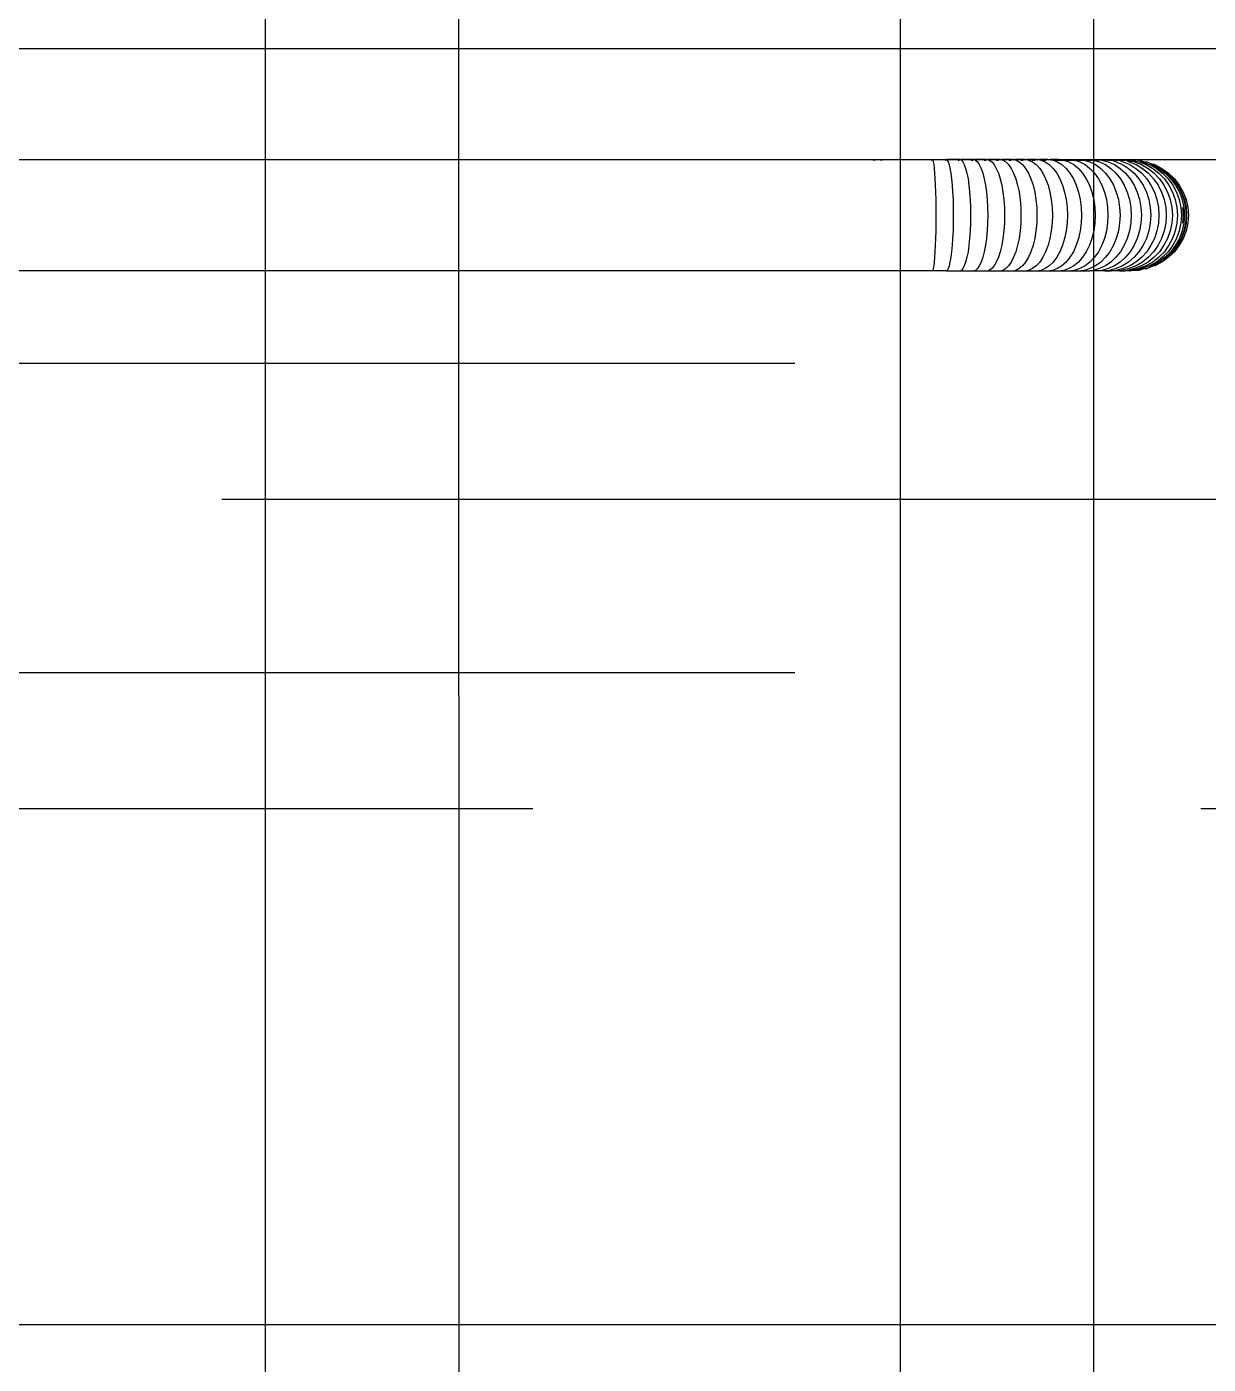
# Model space of a CAD drawing. Header units: inches. Extents: x 31 to 716, y 21 to 143.
# Drawn here: x 273.162 to 274.046, y 80.678 to 81.68 of the extents above; entities that cross this region are included whole.
import ezdxf

# ---------------------------------------------------------------- set-up
doc = ezdxf.new("R2010")
doc.units = ezdxf.units.IN
doc.header["$MEASUREMENT"] = 0
doc.linetypes.add('HIDDEN-Z', pattern=[3, 2, -1])
doc.layers.add('INNO-RFT-Y', color=2, linetype='Continuous')
doc.layers.add('S-BARS-ELEV-TOP', color=9, linetype='HIDDEN-Z')

# ---------------------------------------------------------------- blocks, each defined once
blk = doc.blocks.new('rebar red')
at = {"color": 1}
for p, q in [((-50.96601, -96.53518), (-50.74187, -96.53518)), ((-50.74247, -96.53526), (-50.74187, -96.53518)), ((-50.74187, -96.53518), (-50.74127, -96.53526)), ((-50.74187, -96.53518), (-50.73662, -96.53518)), ((-50.73662, -96.53518), (-50.73482, -96.53518)), ((-50.73662, -96.53518), (-50.7348, -96.5352)), ((-50.73489, -96.53526), (-50.73485, -96.53526)), ((-50.73485, -96.53526), (-50.73482, -96.53518)), ((-50.73485, -96.53526), (-50.7348, -96.5352)), ((-50.73482, -96.53518), (-50.7348, -96.5352)), ((-50.73482, -96.53518), (-50.73478, -96.53518)), ((-50.7348, -96.5352), (-50.73478, -96.53518)), ((-50.7348, -96.5352), (-50.73303, -96.53518)), ((-50.7348, -96.5352), (-50.73475, -96.53526)), ((-50.73478, -96.53518), (-50.73303, -96.53518)), ((-50.73478, -96.53518), (-50.73475, -96.53526)), ((-50.73475, -96.53526), (-50.73469, -96.53547)), ((-50.73475, -96.53526), (-50.73471, -96.53526)), ((-50.73469, -96.53547), (-50.73463, -96.53583)), ((-50.73463, -96.53583), (-50.73457, -96.53632)), ((-50.73457, -96.53632), (-50.73451, -96.53694)), ((-50.73316, -96.53526), (-50.73308, -96.53526)), ((-50.73308, -96.53526), (-50.73303, -96.53518)), ((-50.73308, -96.53526), (-50.73299, -96.5352)), ((-50.73303, -96.53518), (-50.73299, -96.5352)), ((-50.73299, -96.5352), (-50.73295, -96.53518)), ((-50.73295, -96.53518), (-50.7329, -96.53526)), ((-50.73125, -96.53518), (-50.73295, -96.53518)), ((-50.7329, -96.53526), (-50.73277, -96.53547)), ((-50.7329, -96.53526), (-50.73281, -96.53526)), ((-50.73277, -96.53547), (-50.73264, -96.53583)), ((-50.73264, -96.53583), (-50.73252, -96.53632)), ((-50.73252, -96.53632), (-50.73241, -96.53694)), ((-50.73145, -96.53526), (-50.73134, -96.53526)), ((-50.73134, -96.53526), (-50.73125, -96.53518)), ((-50.73125, -96.53518), (-50.73119, -96.5352)), ((-50.73119, -96.5352), (-50.73113, -96.53518)), ((-50.73113, -96.53518), (-50.73105, -96.53526)), ((-50.7295, -96.53518), (-50.73113, -96.53518)), ((-50.73105, -96.53526), (-50.73086, -96.53547)), ((-50.73105, -96.53526), (-50.73093, -96.53526)), ((-50.73086, -96.53547), (-50.73067, -96.53583)), ((-50.73067, -96.53583), (-50.7305, -96.53632)), ((-50.7305, -96.53632), (-50.73033, -96.53694)), ((-50.72977, -96.53526), (-50.72961, -96.53526)), ((-50.72961, -96.53526), (-50.7295, -96.53518)), ((-50.7295, -96.53518), (-50.72942, -96.5352)), ((-50.72942, -96.5352), (-50.72934, -96.53518)), ((-50.72934, -96.53518), (-50.72924, -96.53526)), ((-50.72778, -96.53518), (-50.72934, -96.53518)), ((-50.72924, -96.53526), (-50.72898, -96.53547)), ((-50.72924, -96.53526), (-50.72907, -96.53526)), ((-50.72898, -96.53547), (-50.72873, -96.53583)), ((-50.72873, -96.53583), (-50.72849, -96.53632)), ((-50.72849, -96.53632), (-50.72828, -96.53694)), ((-50.72811, -96.53526), (-50.72792, -96.53526)), ((-50.72792, -96.53526), (-50.72778, -96.53518)), ((-50.72778, -96.53518), (-50.72768, -96.5352)), ((-50.72758, -96.53518), (-50.72768, -96.5352)), ((-50.72758, -96.53518), (-50.72745, -96.53526)), ((-50.7261, -96.53518), (-50.72758, -96.53518)), ((-50.72745, -96.53526), (-50.72713, -96.53547)), ((-50.72745, -96.53526), (-50.72725, -96.53526)), ((-50.72713, -96.53547), (-50.72682, -96.53583)), ((-50.72682, -96.53583), (-50.72653, -96.53632)), ((-50.72653, -96.53632), (-50.72626, -96.53694)), ((-50.72649, -96.53526), (-50.72627, -96.53526)), ((-50.72627, -96.53526), (-50.7261, -96.53518)), ((-50.7261, -96.53518), (-50.72598, -96.5352)), ((-50.72598, -96.5352), (-50.72587, -96.53518)), ((-50.72587, -96.53518), (-50.7257, -96.53526)), ((-50.72446, -96.53518), (-50.72587, -96.53518)), ((-50.7257, -96.53526), (-50.72532, -96.53547)), ((-50.7257, -96.53526), (-50.72547, -96.53526)), ((-50.72532, -96.53547), (-50.72495, -96.53583)), ((-50.72495, -96.53583), (-50.72461, -96.53632)), ((-50.72491, -96.53526), (-50.72466, -96.53526)), ((-50.72466, -96.53526), (-50.72446, -96.53518)), ((-50.72461, -96.53632), (-50.72429, -96.53694)), ((-50.72446, -96.53518), (-50.72433, -96.5352)), ((-50.72433, -96.5352), (-50.7242, -96.53518)), ((-50.7242, -96.53518), (-50.724, -96.53526)), ((-50.72287, -96.53518), (-50.7242, -96.53518)), ((-50.724, -96.53526), (-50.72356, -96.53547)), ((-50.724, -96.53526), (-50.72374, -96.53526)), ((-50.72356, -96.53547), (-50.72313, -96.53583)), ((-50.72338, -96.53526), (-50.72311, -96.53526)), ((-50.72313, -96.53583), (-50.72274, -96.53632)), ((-50.72311, -96.53526), (-50.72287, -96.53518)), ((-50.72287, -96.53518), (-50.72273, -96.5352)), ((-50.72274, -96.53632), (-50.72237, -96.53694)), ((-50.72273, -96.5352), (-50.72258, -96.53518)), ((-50.72258, -96.53518), (-50.72236, -96.53526)), ((-50.72134, -96.53518), (-50.72258, -96.53518)), ((-50.72236, -96.53526), (-50.72186, -96.53547)), ((-50.72236, -96.53526), (-50.72206, -96.53526)), ((-50.72191, -96.53526), (-50.72161, -96.53526)), ((-50.72186, -96.53547), (-50.72137, -96.53583)), ((-50.72161, -96.53526), (-50.72134, -96.53518)), ((-50.72137, -96.53583), (-50.72092, -96.53632)), ((-50.72134, -96.53518), (-50.72119, -96.5352)), ((-50.72119, -96.5352), (-50.72103, -96.53518)), ((-50.72103, -96.53518), (-50.72077, -96.53526)), ((-50.71988, -96.53518), (-50.72103, -96.53518)), ((-50.72092, -96.53632), (-50.72051, -96.53694)), ((-50.72077, -96.53526), (-50.72021, -96.53547)), ((-50.72077, -96.53526), (-50.72019, -96.53526)), ((-50.72021, -96.53547), (-50.71968, -96.53583)), ((-50.72019, -96.53526), (-50.71988, -96.53518)), ((-50.71988, -96.53518), (-50.71972, -96.5352)), ((-50.71972, -96.5352), (-50.71955, -96.53518)), ((-50.71968, -96.53583), (-50.71918, -96.53632)), ((-50.71955, -96.53518), (-50.71925, -96.53526)), ((-50.71849, -96.53518), (-50.71955, -96.53518)), ((-50.71925, -96.53526), (-50.71916, -96.53526)), ((-50.71918, -96.53632), (-50.71872, -96.53694)), ((-50.71916, -96.53526), (-50.71904, -96.53524)), ((-50.71916, -96.53526), (-50.71864, -96.53547)), ((-50.71904, -96.53524), (-50.71892, -96.53526)), ((-50.71892, -96.53526), (-50.71884, -96.53526)), ((-50.71884, -96.53526), (-50.71849, -96.53518)), ((-50.71884, -96.53526), (-50.7179, -96.53526)), ((-50.71864, -96.53547), (-50.71806, -96.53583)), ((-50.71849, -96.53518), (-50.71832, -96.5352)), ((-50.71832, -96.5352), (-50.71815, -96.53518)), ((-50.71815, -96.53518), (-50.7179, -96.53526)), ((-50.71806, -96.53583), (-50.71751, -96.53632)), ((-50.7179, -96.53526), (-50.71785, -96.53525)), ((-50.71785, -96.53525), (-50.71781, -96.53526)), ((-50.71767, -96.53523), (-50.71781, -96.53526)), ((-50.71781, -96.53526), (-50.71715, -96.53547)), ((-50.71767, -96.53523), (-50.71756, -96.53526)), ((-50.71756, -96.53526), (-50.71751, -96.53525)), ((-50.71751, -96.53525), (-50.71746, -96.53526)), ((-50.71751, -96.53632), (-50.71701, -96.53694)), ((-50.71746, -96.53526), (-50.71717, -96.53518)), ((-50.71746, -96.53526), (-50.71671, -96.53526)), ((-50.71717, -96.53518), (-50.717, -96.5352)), ((-50.71715, -96.53547), (-50.71652, -96.53583)), ((-50.71683, -96.53518), (-50.717, -96.5352)), ((-50.717, -96.5352), (-50.71671, -96.53526)), ((-50.71683, -96.53518), (-50.71658, -96.53524)), ((-50.71671, -96.53526), (-50.71658, -96.53524)), ((-50.71658, -96.53524), (-50.71645, -96.53526)), ((-50.71652, -96.53583), (-50.71592, -96.53632)), ((-50.71639, -96.53523), (-50.71645, -96.53526)), ((-50.71645, -96.53526), (-50.71638, -96.53526)), ((-50.71623, -96.53524), (-50.71639, -96.53523)), ((-50.71638, -96.53526), (-50.71623, -96.53524)), ((-50.71638, -96.53526), (-50.71574, -96.53547)), ((-50.71623, -96.53524), (-50.71609, -96.53526)), ((-50.71609, -96.53526), (-50.71594, -96.53518)), ((-50.71609, -96.53526), (-50.71577, -96.5352)), ((-50.71609, -96.53526), (-50.71561, -96.53526)), ((-50.71594, -96.53518), (-50.71577, -96.5352)), ((-50.71592, -96.53632), (-50.71538, -96.53694)), ((-50.71577, -96.5352), (-50.71559, -96.53518)), ((-50.71577, -96.5352), (-50.71561, -96.53526)), ((-50.71574, -96.53547), (-50.71506, -96.53583)), ((-50.71561, -96.53526), (-50.71539, -96.53524)), ((-50.71559, -96.53518), (-50.71539, -96.53524)), ((-50.71539, -96.53524), (-50.71528, -96.53526)), ((-50.71528, -96.53526), (-50.71523, -96.53525)), ((-50.71521, -96.53522), (-50.71523, -96.53525)), ((-50.71523, -96.53525), (-50.71517, -96.53526)), ((-50.71517, -96.53526), (-50.71521, -96.53522)), ((-50.71517, -96.53526), (-50.71504, -96.53523)), ((-50.71517, -96.53526), (-50.71442, -96.53547)), ((-50.71506, -96.53583), (-50.71442, -96.53632)), ((-50.71504, -96.53523), (-50.7148, -96.53518)), ((-50.71504, -96.53523), (-50.71481, -96.53526)), ((-50.71481, -96.53526), (-50.71461, -96.53526)), ((-50.7148, -96.53518), (-50.71463, -96.5352)), ((-50.71463, -96.5352), (-50.71445, -96.53518)), ((-50.71461, -96.53526), (-50.71445, -96.53518)), ((-50.71461, -96.53526), (-50.71428, -96.53526)), ((-50.71429, -96.53523), (-50.71445, -96.53518)), ((-50.71445, -96.53518), (-50.71428, -96.53526)), ((-50.71442, -96.53547), (-50.7137, -96.53583)), ((-50.71442, -96.53632), (-50.71384, -96.53694)), ((-50.71411, -96.53521), (-50.71429, -96.53523)), ((-50.71428, -96.53526), (-50.71413, -96.53524)), ((-50.71413, -96.53524), (-50.71411, -96.53521)), ((-50.71411, -96.53521), (-50.71399, -96.53526)), ((-50.71399, -96.53526), (-50.71395, -96.53523)), ((-50.71395, -96.53523), (-50.71375, -96.53518)), ((-50.71395, -96.53523), (-50.71319, -96.53547)), ((-50.71395, -96.53523), (-50.71369, -96.53526)), ((-50.71375, -96.53518), (-50.71359, -96.5352)), ((-50.7137, -96.53583), (-50.71302, -96.53632)), ((-50.71369, -96.53526), (-50.71363, -96.53526)), ((-50.71363, -96.53526), (-50.71359, -96.5352)), ((-50.71363, -96.53526), (-50.71338, -96.53526)), ((-50.71342, -96.53518), (-50.71359, -96.5352)), ((-50.71359, -96.5352), (-50.71338, -96.53526)), ((-50.71329, -96.53522), (-50.71342, -96.53518)), ((-50.71338, -96.53526), (-50.71329, -96.53522)), ((-50.71313, -96.53524), (-50.71329, -96.53522)), ((-50.71319, -96.53547), (-50.71243, -96.53583)), ((-50.71313, -96.53524), (-50.71296, -96.53522)), ((-50.71302, -96.53632), (-50.7124, -96.53694)), ((-50.71296, -96.53522), (-50.7128, -96.53518)), ((-50.71296, -96.53522), (-50.7129, -96.53526)), ((-50.7129, -96.53526), (-50.71287, -96.53526)), ((-50.71287, -96.53526), (-50.71271, -96.53524)), ((-50.71287, -96.53526), (-50.71207, -96.53547)), ((-50.7128, -96.53518), (-50.71264, -96.5352)), ((-50.71271, -96.53524), (-50.71264, -96.5352)), ((-50.71271, -96.53524), (-50.71258, -96.53526)), ((-50.71264, -96.5352), (-50.71248, -96.53518)), ((-50.71258, -96.53526), (-50.71255, -96.53526)), ((-50.71255, -96.53526), (-50.71239, -96.53522)), ((-50.71248, -96.53518), (-50.71239, -96.53522)), ((-50.71243, -96.53583), (-50.71172, -96.53632)), ((-50.71239, -96.53522), (-50.71224, -96.53523)), ((-50.71224, -96.53523), (-50.71216, -96.53526)), ((-50.71216, -96.53526), (-50.71207, -96.53522)), ((-50.71207, -96.53522), (-50.71203, -96.53525)), ((-50.71207, -96.53547), (-50.71127, -96.53583)), ((-50.71203, -96.53525), (-50.71196, -96.53518)), ((-50.71203, -96.53525), (-50.71192, -96.53526)), ((-50.71196, -96.53518), (-50.71186, -96.53523)), ((-50.71192, -96.53526), (-50.71186, -96.53523)), ((-50.71186, -96.53523), (-50.7118, -96.53519)), ((-50.71165, -96.53518), (-50.7118, -96.53519)), ((-50.7118, -96.53519), (-50.71174, -96.53524)), ((-50.71174, -96.53524), (-50.71165, -96.53518)), ((-50.71174, -96.53524), (-50.71158, -96.53526)), ((-50.71172, -96.53632), (-50.71106, -96.53694)), ((-50.71159, -96.53521), (-50.71165, -96.53518)), ((-50.71159, -96.53521), (-50.71155, -96.53526)), ((-50.71158, -96.53526), (-50.71155, -96.53526)), ((-50.71155, -96.53526), (-50.71146, -96.53522)), ((-50.71155, -96.53526), (-50.71105, -96.53547)), ((-50.71146, -96.53522), (-50.71143, -96.5352)), ((-50.71146, -96.53522), (-50.71132, -96.53526)), ((-50.71143, -96.5352), (-50.7113, -96.53521)), ((-50.71129, -96.53524), (-50.71143, -96.5352)), ((-50.71132, -96.53526), (-50.71129, -96.53524)), ((-50.7113, -96.53521), (-50.71121, -96.53518)), ((-50.71129, -96.53524), (-50.71117, -96.53524)), ((-50.71127, -96.53583), (-50.71052, -96.53632)), ((-50.71121, -96.53518), (-50.71117, -96.53524)), ((-50.71117, -96.53524), (-50.71113, -96.53522)), ((-50.71113, -96.53522), (-50.71108, -96.53519)), ((-50.71113, -96.53522), (-50.71104, -96.53526)), ((-50.71108, -96.53519), (-50.71094, -96.53518)), ((-50.71108, -96.53519), (-50.71101, -96.53523)), ((-50.71105, -96.53547), (-50.71021, -96.53583)), ((-50.71104, -96.53526), (-50.71085, -96.53526)), ((-50.71101, -96.53523), (-50.71094, -96.53518)), ((-50.7109, -96.53521), (-50.71094, -96.53518)), ((-50.71088, -96.53524), (-50.7109, -96.53521)), ((-50.7109, -96.53521), (-50.71085, -96.53526)), ((-50.71078, -96.53522), (-50.71088, -96.53524)), ((-50.71085, -96.53526), (-50.71078, -96.53522)), ((-50.71078, -96.53522), (-50.71076, -96.5352)), ((-50.71078, -96.53522), (-50.71072, -96.53526)), ((-50.71076, -96.5352), (-50.71064, -96.53523)), ((-50.71064, -96.53523), (-50.71072, -96.53526)), ((-50.71072, -96.53526), (-50.71065, -96.53526)), ((-50.71065, -96.53526), (-50.71055, -96.53523)), ((-50.71065, -96.53526), (-50.71064, -96.53523)), ((-50.71065, -96.53526), (-50.71014, -96.53547)), ((-50.71064, -96.53523), (-50.71058, -96.53518)), ((-50.71055, -96.53523), (-50.71064, -96.53523)), ((-50.71058, -96.53518), (-50.71055, -96.53523)), ((-50.71055, -96.53523), (-50.7105, -96.53522)), ((-50.71055, -96.53523), (-50.7105, -96.53526)), ((-50.71052, -96.53632), (-50.70984, -96.53694)), ((-50.7105, -96.53522), (-50.71045, -96.53524)), ((-50.7105, -96.53526), (-50.71045, -96.53524)), ((-50.71045, -96.53524), (-50.71041, -96.53522)), ((-50.71041, -96.53522), (-50.71034, -96.53518)), ((-50.71041, -96.53522), (-50.71037, -96.53526)), ((-50.71037, -96.53526), (-50.71032, -96.53525)), ((-50.71034, -96.53518), (-50.71022, -96.53521)), ((-50.71032, -96.53525), (-50.71027, -96.53526)), ((-50.71027, -96.53526), (-50.7102, -96.53526)), ((-50.71017, -96.53524), (-50.71022, -96.53521)), ((-50.71022, -96.53521), (-50.7102, -96.53526)), ((-50.71021, -96.53583), (-50.70943, -96.53632)), ((-50.7102, -96.53526), (-50.71014, -96.53526)), ((-50.71014, -96.53526), (-50.71017, -96.53524)), ((-50.71014, -96.53526), (-50.71009, -96.53525)), ((-50.71014, -96.53547), (-50.70927, -96.53583)), ((-50.71009, -96.53525), (-50.71006, -96.53518)), ((-50.70998, -96.53526), (-50.71009, -96.53525)), ((-50.71006, -96.53518), (-50.71, -96.53521)), ((-50.71, -96.53521), (-50.70998, -96.53526)), ((-50.70998, -96.53526), (-50.70993, -96.53523)), ((-50.70993, -96.53523), (-50.70987, -96.53524)), ((-50.70987, -96.53524), (-50.70985, -96.53518)), ((-50.70987, -96.53524), (-50.7098, -96.53522)), ((-50.7098, -96.53522), (-50.70985, -96.53518)), ((-50.7098, -96.53522), (-50.70974, -96.53523)), ((-50.70974, -96.53523), (-50.70971, -96.53521)), ((-50.70974, -96.53523), (-50.70934, -96.53547)), ((-50.70971, -96.53521), (-50.70965, -96.53518)), ((-50.70962, -96.53521), (-50.70971, -96.53521)), ((-50.70965, -96.53518), (-50.70962, -96.53521)), ((-50.70962, -96.53521), (-50.7096, -96.53522)), ((-50.70962, -96.53521), (-50.70961, -96.53526)), ((-50.70961, -96.53526), (-50.7096, -96.53522)), ((-50.70961, -96.53526), (-50.70866, -96.53547)), ((-50.70961, -96.53526), (-50.70936, -96.53526)), ((-50.7096, -96.53522), (-50.70952, -96.53521)), ((-50.70949, -96.53518), (-50.70952, -96.53521)), ((-50.70952, -96.53521), (-50.70949, -96.53521)), ((-50.70945, -96.5352), (-50.70949, -96.53518)), ((-50.70949, -96.53521), (-50.70945, -96.5352)), ((-50.70939, -96.5352), (-50.70945, -96.5352)), ((-50.70943, -96.53632), (-50.70872, -96.53694)), ((-50.70939, -96.5352), (-50.70935, -96.53518)), ((-50.70939, -96.5352), (-50.70936, -96.53526)), ((-50.70936, -96.53526), (-50.70931, -96.5352)), ((-50.70936, -96.53526), (-50.70907, -96.53526)), ((-50.70935, -96.53518), (-50.70931, -96.5352)), ((-50.70934, -96.53547), (-50.70845, -96.53583)), ((-50.70925, -96.53518), (-50.70931, -96.5352)), ((-50.70927, -96.53583), (-50.70847, -96.53632)), ((-50.70921, -96.53519), (-50.70925, -96.53518)), ((-50.70921, -96.53519), (-50.70918, -96.53518)), ((-50.70915, -96.53518), (-50.70921, -96.53519)), ((-50.70918, -96.53518), (-50.70912, -96.53518)), ((-50.70918, -96.53518), (-50.70915, -96.53518)), ((-50.70912, -96.53518), (-50.70915, -96.53518)), ((-50.70915, -96.53518), (-50.70907, -96.53526)), ((-50.70912, -96.53518), (-50.70886, -96.53526)), ((-50.70907, -96.53526), (-50.7081, -96.53547)), ((-50.70907, -96.53526), (-50.70886, -96.53526)), ((-50.7081, -96.53526), (-50.70886, -96.53526)), ((-50.70866, -96.53547), (-50.70775, -96.53583)), ((-50.70847, -96.53632), (-50.70773, -96.53694)), ((-50.70845, -96.53583), (-50.70762, -96.53632)), ((-50.7081, -96.53526), (-50.70734, -96.53547)), ((-50.7081, -96.53526), (-50.70766, -96.53547)), ((-50.7081, -96.53547), (-50.70717, -96.53583)), ((-50.70775, -96.53583), (-50.70689, -96.53632)), ((-50.70766, -96.53547), (-50.70672, -96.53583)), ((-50.70762, -96.53632), (-50.70686, -96.53694)), ((-50.70734, -96.53547), (-50.70704, -96.53547)), ((-50.70717, -96.53583), (-50.7063, -96.53632)), ((-50.70704, -96.53547), (-50.70628, -96.53583)), ((-50.70704, -96.53547), (-50.70639, -96.53583)), ((-50.70689, -96.53632), (-50.70612, -96.53694)), ((-50.70672, -96.53583), (-50.70583, -96.53632)), ((-50.70639, -96.53583), (-50.7055, -96.53632)), ((-50.7063, -96.53632), (-50.7055, -96.53694)), ((-50.70613, -96.53583), (-50.70628, -96.53583)), ((-50.70613, -96.53583), (-50.7053, -96.53632)), ((-50.70613, -96.53583), (-50.70604, -96.53583)), ((-50.70604, -96.53583), (-50.70511, -96.53632)), ((-50.70583, -96.53632), (-50.70503, -96.53694)), ((-50.7055, -96.53632), (-50.70468, -96.53694)), ((-50.7053, -96.53632), (-50.70523, -96.53632)), ((-50.70523, -96.53632), (-50.70448, -96.53694)), ((-50.70511, -96.53632), (-50.70426, -96.53694)), ((-50.73451, -96.53694), (-50.73447, -96.53767)), ((-50.73447, -96.53767), (-50.73442, -96.53849)), ((-50.73241, -96.53694), (-50.73232, -96.53767)), ((-50.73232, -96.53767), (-50.73224, -96.53849)), ((-50.73033, -96.53694), (-50.73019, -96.53767)), ((-50.73019, -96.53767), (-50.73007, -96.53849)), ((-50.72828, -96.53694), (-50.72809, -96.53767)), ((-50.72809, -96.53767), (-50.72793, -96.53849)), ((-50.72626, -96.53694), (-50.72603, -96.53767)), ((-50.72603, -96.53767), (-50.72583, -96.53849)), ((-50.72429, -96.53694), (-50.72401, -96.53767)), ((-50.72401, -96.53767), (-50.72378, -96.53849)), ((-50.72237, -96.53694), (-50.72205, -96.53767)), ((-50.72205, -96.53767), (-50.72178, -96.53849)), ((-50.72051, -96.53694), (-50.72015, -96.53767)), ((-50.72015, -96.53767), (-50.71984, -96.53849)), ((-50.71872, -96.53694), (-50.71832, -96.53767)), ((-50.71832, -96.53767), (-50.71798, -96.53849)), ((-50.71701, -96.53694), (-50.71657, -96.53767)), ((-50.71657, -96.53767), (-50.71619, -96.53849)), ((-50.71538, -96.53694), (-50.7149, -96.53767)), ((-50.7149, -96.53767), (-50.7145, -96.53849)), ((-50.71384, -96.53694), (-50.71333, -96.53767)), ((-50.71333, -96.53767), (-50.71289, -96.53849)), ((-50.7124, -96.53694), (-50.71185, -96.53767)), ((-50.71185, -96.53767), (-50.71139, -96.53849)), ((-50.71106, -96.53694), (-50.71049, -96.53767)), ((-50.71049, -96.53767), (-50.71, -96.53849)), ((-50.70984, -96.53694), (-50.70923, -96.53767)), ((-50.70923, -96.53767), (-50.70872, -96.53849)), ((-50.70872, -96.53694), (-50.70809, -96.53767)), ((-50.70809, -96.53767), (-50.70756, -96.53849)), ((-50.70773, -96.53694), (-50.70708, -96.53767)), ((-50.70708, -96.53767), (-50.70653, -96.53849)), ((-50.70686, -96.53694), (-50.70619, -96.53767)), ((-50.70619, -96.53767), (-50.70562, -96.53849)), ((-50.70612, -96.53694), (-50.70543, -96.53767)), ((-50.7055, -96.53694), (-50.7048, -96.53767)), ((-50.70543, -96.53767), (-50.70485, -96.53849)), ((-50.70503, -96.53694), (-50.70431, -96.53767)), ((-50.7048, -96.53767), (-50.70421, -96.53849)), ((-50.70468, -96.53694), (-50.70396, -96.53767)), ((-50.70448, -96.53694), (-50.70375, -96.53767)), ((-50.70448, -96.53694), (-50.70441, -96.53694)), ((-50.70441, -96.53694), (-50.70368, -96.53767)), ((-50.70431, -96.53767), (-50.70371, -96.53849)), ((-50.70426, -96.53694), (-50.70351, -96.53767)), ((-50.70396, -96.53767), (-50.70335, -96.53849)), ((-50.70375, -96.53767), (-50.70314, -96.53849)), ((-50.70368, -96.53767), (-50.70307, -96.53849)), ((-50.70351, -96.53767), (-50.70288, -96.53849)), ((-50.73442, -96.53849), (-50.73439, -96.53939)), ((-50.73439, -96.53939), (-50.73437, -96.54035)), ((-50.73224, -96.53849), (-50.73218, -96.53939)), ((-50.73218, -96.53939), (-50.73213, -96.54035)), ((-50.73007, -96.53849), (-50.72998, -96.53939)), ((-50.72998, -96.53939), (-50.72991, -96.54035)), ((-50.72793, -96.53849), (-50.72781, -96.53939)), ((-50.72781, -96.53939), (-50.72771, -96.54035)), ((-50.72583, -96.53849), (-50.72568, -96.53939)), ((-50.72568, -96.53939), (-50.72556, -96.54035)), ((-50.72378, -96.53849), (-50.72359, -96.53939)), ((-50.72359, -96.53939), (-50.72345, -96.54035)), ((-50.72178, -96.53849), (-50.72156, -96.53939)), ((-50.72156, -96.53939), (-50.7214, -96.54035)), ((-50.71984, -96.53849), (-50.7196, -96.53939)), ((-50.7196, -96.53939), (-50.71942, -96.54035)), ((-50.71798, -96.53849), (-50.7177, -96.53939)), ((-50.7177, -96.53939), (-50.7175, -96.54035)), ((-50.71619, -96.53849), (-50.71589, -96.53939)), ((-50.71589, -96.53939), (-50.71567, -96.54035)), ((-50.7145, -96.53849), (-50.71417, -96.53939)), ((-50.71417, -96.53939), (-50.71393, -96.54035)), ((-50.71289, -96.53849), (-50.71254, -96.53939)), ((-50.71254, -96.53939), (-50.71229, -96.54035)), ((-50.71139, -96.53849), (-50.71102, -96.53939)), ((-50.71102, -96.53939), (-50.71075, -96.54035)), ((-50.71, -96.53849), (-50.70961, -96.53939)), ((-50.70961, -96.53939), (-50.70932, -96.54035)), ((-50.70872, -96.53849), (-50.70831, -96.53939)), ((-50.70831, -96.53939), (-50.70801, -96.54035)), ((-50.70756, -96.53849), (-50.70713, -96.53939)), ((-50.70713, -96.53939), (-50.70682, -96.54035)), ((-50.70653, -96.53849), (-50.70608, -96.53939)), ((-50.70608, -96.53939), (-50.70576, -96.54035)), ((-50.70562, -96.53849), (-50.70516, -96.53939)), ((-50.70516, -96.53939), (-50.70483, -96.54035)), ((-50.70485, -96.53849), (-50.70438, -96.53939)), ((-50.70438, -96.53939), (-50.70404, -96.54035)), ((-50.70421, -96.53849), (-50.70373, -96.53939)), ((-50.70373, -96.53939), (-50.70339, -96.54035)), ((-50.70371, -96.53849), (-50.70323, -96.53939)), ((-50.70335, -96.53849), (-50.70286, -96.53939)), ((-50.70323, -96.53939), (-50.70288, -96.54035)), ((-50.70314, -96.53849), (-50.70265, -96.53939)), ((-50.70307, -96.53849), (-50.70258, -96.53939)), ((-50.70288, -96.53849), (-50.70237, -96.53939)), ((-50.70286, -96.53939), (-50.70251, -96.54035)), ((-50.70265, -96.53939), (-50.70229, -96.54035)), ((-50.70258, -96.53939), (-50.70222, -96.54035)), ((-50.70237, -96.53939), (-50.702, -96.54035)), ((-50.73437, -96.54035), (-50.73435, -96.54135)), ((-50.73435, -96.54135), (-50.73435, -96.54238)), ((-50.73213, -96.54035), (-50.7321, -96.54135)), ((-50.7321, -96.54135), (-50.73209, -96.54238)), ((-50.72991, -96.54035), (-50.72986, -96.54135)), ((-50.72986, -96.54135), (-50.72985, -96.54238)), ((-50.72771, -96.54035), (-50.72766, -96.54135)), ((-50.72766, -96.54135), (-50.72764, -96.54238)), ((-50.72556, -96.54035), (-50.72549, -96.54135)), ((-50.72549, -96.54135), (-50.72547, -96.54238)), ((-50.72345, -96.54035), (-50.72337, -96.54135)), ((-50.72337, -96.54135), (-50.72334, -96.54238)), ((-50.7214, -96.54035), (-50.72131, -96.54135)), ((-50.72131, -96.54135), (-50.72127, -96.54238)), ((-50.71942, -96.54035), (-50.71931, -96.54135)), ((-50.71931, -96.54135), (-50.71927, -96.54238)), ((-50.7175, -96.54035), (-50.71738, -96.54135)), ((-50.71738, -96.54135), (-50.71734, -96.54238)), ((-50.71567, -96.54035), (-50.71554, -96.54135)), ((-50.71554, -96.54135), (-50.7155, -96.54238)), ((-50.71393, -96.54035), (-50.71379, -96.54135)), ((-50.71379, -96.54135), (-50.71374, -96.54238)), ((-50.71229, -96.54035), (-50.71214, -96.54135)), ((-50.71214, -96.54135), (-50.71209, -96.54238)), ((-50.71075, -96.54035), (-50.71059, -96.54135)), ((-50.71059, -96.54135), (-50.71053, -96.54238)), ((-50.70932, -96.54035), (-50.70915, -96.54135)), ((-50.70915, -96.54135), (-50.70909, -96.54238)), ((-50.70801, -96.54035), (-50.70783, -96.54135)), ((-50.70783, -96.54135), (-50.70777, -96.54238)), ((-50.70682, -96.54035), (-50.70663, -96.54135)), ((-50.70663, -96.54135), (-50.70657, -96.54238)), ((-50.70576, -96.54035), (-50.70557, -96.54135)), ((-50.70557, -96.54135), (-50.7055, -96.54238)), ((-50.70483, -96.54035), (-50.70463, -96.54135)), ((-50.70463, -96.54135), (-50.70456, -96.54238)), ((-50.70404, -96.54035), (-50.70383, -96.54135)), ((-50.70383, -96.54135), (-50.70376, -96.54238)), ((-50.70339, -96.54035), (-50.70318, -96.54135)), ((-50.70318, -96.54135), (-50.7031, -96.54238)), ((-50.70288, -96.54035), (-50.70266, -96.54135)), ((-50.70266, -96.54135), (-50.70259, -96.54238)), ((-50.70251, -96.54035), (-50.70229, -96.54135)), ((-50.70246, -96.54135), (-50.70239, -96.54238)), ((-50.70229, -96.54035), (-50.70207, -96.54135)), ((-50.70229, -96.54135), (-50.70222, -96.54238)), ((-50.70222, -96.54035), (-50.702, -96.54135)), ((-50.70207, -96.54135), (-50.702, -96.54238)), ((-50.702, -96.54035), (-50.70177, -96.54135)), ((-50.702, -96.54135), (-50.70193, -96.54238)), ((-50.70177, -96.54135), (-50.7017, -96.54238)), ((-50.73435, -96.5434), (-50.73437, -96.5444)), ((-50.73435, -96.54238), (-50.73435, -96.5434)), ((-50.7321, -96.5434), (-50.73213, -96.5444)), ((-50.73209, -96.54238), (-50.7321, -96.5434)), ((-50.72986, -96.5434), (-50.72991, -96.5444)), ((-50.72985, -96.54238), (-50.72986, -96.5434)), ((-50.72766, -96.5434), (-50.72771, -96.5444)), ((-50.72764, -96.54238), (-50.72766, -96.5434)), ((-50.72549, -96.5434), (-50.72556, -96.5444)), ((-50.72547, -96.54238), (-50.72549, -96.5434)), ((-50.72337, -96.5434), (-50.72345, -96.5444)), ((-50.72334, -96.54238), (-50.72337, -96.5434)), ((-50.72131, -96.5434), (-50.7214, -96.5444)), ((-50.72127, -96.54238), (-50.72131, -96.5434)), ((-50.71931, -96.5434), (-50.71942, -96.5444)), ((-50.71927, -96.54238), (-50.71931, -96.5434)), ((-50.71738, -96.5434), (-50.7175, -96.5444)), ((-50.71734, -96.54238), (-50.71738, -96.5434)), ((-50.71554, -96.5434), (-50.71567, -96.5444)), ((-50.7155, -96.54238), (-50.71554, -96.5434)), ((-50.71379, -96.5434), (-50.71393, -96.5444)), ((-50.71374, -96.54238), (-50.71379, -96.5434)), ((-50.71214, -96.5434), (-50.71229, -96.5444)), ((-50.71209, -96.54238), (-50.71214, -96.5434)), ((-50.71059, -96.5434), (-50.71075, -96.5444)), ((-50.71053, -96.54238), (-50.71059, -96.5434)), ((-50.70915, -96.5434), (-50.70932, -96.5444)), ((-50.70909, -96.54238), (-50.70915, -96.5434)), ((-50.70783, -96.5434), (-50.70801, -96.5444)), ((-50.70777, -96.54238), (-50.70783, -96.5434)), ((-50.70663, -96.5434), (-50.70682, -96.5444)), ((-50.70657, -96.54238), (-50.70663, -96.5434)), ((-50.70557, -96.5434), (-50.70576, -96.5444)), ((-50.7055, -96.54238), (-50.70557, -96.5434)), ((-50.70463, -96.5434), (-50.70483, -96.5444)), ((-50.70456, -96.54238), (-50.70463, -96.5434)), ((-50.70383, -96.5434), (-50.70404, -96.5444)), ((-50.70376, -96.54238), (-50.70383, -96.5434)), ((-50.70318, -96.5434), (-50.70339, -96.5444)), ((-50.7031, -96.54238), (-50.70318, -96.5434)), ((-50.70266, -96.5434), (-50.70288, -96.5444)), ((-50.70259, -96.54238), (-50.70266, -96.5434)), ((-50.70229, -96.5434), (-50.70251, -96.5444)), ((-50.70239, -96.54238), (-50.70246, -96.5434)), ((-50.70222, -96.54238), (-50.70229, -96.5434)), ((-50.70207, -96.5434), (-50.70229, -96.5444)), ((-50.702, -96.5434), (-50.70222, -96.5444)), ((-50.702, -96.54238), (-50.70207, -96.5434)), ((-50.70193, -96.54238), (-50.702, -96.5434)), ((-50.70177, -96.5434), (-50.702, -96.5444)), ((-50.7017, -96.54238), (-50.70177, -96.5434)), ((-50.73437, -96.5444), (-50.73439, -96.54536)), ((-50.73213, -96.5444), (-50.73218, -96.54536)), ((-50.72991, -96.5444), (-50.72998, -96.54536)), ((-50.72771, -96.5444), (-50.72781, -96.54536)), ((-50.72556, -96.5444), (-50.72568, -96.54536)), ((-50.72345, -96.5444), (-50.72359, -96.54536)), ((-50.7214, -96.5444), (-50.72156, -96.54536)), ((-50.71942, -96.5444), (-50.7196, -96.54536)), ((-50.7175, -96.5444), (-50.7177, -96.54536)), ((-50.71567, -96.5444), (-50.71589, -96.54536)), ((-50.71393, -96.5444), (-50.71417, -96.54536)), ((-50.71229, -96.5444), (-50.71254, -96.54536)), ((-50.71075, -96.5444), (-50.71102, -96.54536)), ((-50.70932, -96.5444), (-50.70961, -96.54536)), ((-50.70801, -96.5444), (-50.70831, -96.54536)), ((-50.70682, -96.5444), (-50.70713, -96.54536)), ((-50.70576, -96.5444), (-50.70608, -96.54536)), ((-50.70483, -96.5444), (-50.70516, -96.54536)), ((-50.70404, -96.5444), (-50.70438, -96.54536)), ((-50.70339, -96.5444), (-50.70373, -96.54536)), ((-50.70288, -96.5444), (-50.70323, -96.54536)), ((-50.70251, -96.5444), (-50.70286, -96.54536)), ((-50.70229, -96.5444), (-50.70265, -96.54536)), ((-50.70222, -96.5444), (-50.70258, -96.54536)), ((-50.702, -96.5444), (-50.70237, -96.54536)), ((-50.73442, -96.54626), (-50.73447, -96.54709)), ((-50.73439, -96.54536), (-50.73442, -96.54626)), ((-50.73224, -96.54626), (-50.73232, -96.54709)), ((-50.73218, -96.54536), (-50.73224, -96.54626)), ((-50.73007, -96.54626), (-50.73019, -96.54709)), ((-50.72998, -96.54536), (-50.73007, -96.54626)), ((-50.72793, -96.54626), (-50.72809, -96.54709)), ((-50.72781, -96.54536), (-50.72793, -96.54626)), ((-50.72583, -96.54626), (-50.72603, -96.54709)), ((-50.72568, -96.54536), (-50.72583, -96.54626)), ((-50.72378, -96.54626), (-50.72401, -96.54709)), ((-50.72359, -96.54536), (-50.72378, -96.54626)), ((-50.72178, -96.54626), (-50.72205, -96.54709)), ((-50.72156, -96.54536), (-50.72178, -96.54626)), ((-50.71984, -96.54626), (-50.72015, -96.54709)), ((-50.7196, -96.54536), (-50.71984, -96.54626)), ((-50.71798, -96.54626), (-50.71832, -96.54709)), ((-50.7177, -96.54536), (-50.71798, -96.54626)), ((-50.71619, -96.54626), (-50.71657, -96.54709)), ((-50.71589, -96.54536), (-50.71619, -96.54626)), ((-50.7145, -96.54626), (-50.7149, -96.54709)), ((-50.71417, -96.54536), (-50.7145, -96.54626)), ((-50.71289, -96.54626), (-50.71333, -96.54709)), ((-50.71254, -96.54536), (-50.71289, -96.54626)), ((-50.71139, -96.54626), (-50.71185, -96.54709)), ((-50.71102, -96.54536), (-50.71139, -96.54626)), ((-50.71, -96.54626), (-50.71049, -96.54709)), ((-50.70961, -96.54536), (-50.71, -96.54626)), ((-50.70872, -96.54626), (-50.70923, -96.54709)), ((-50.70831, -96.54536), (-50.70872, -96.54626)), ((-50.70756, -96.54626), (-50.70809, -96.54709)), ((-50.70713, -96.54536), (-50.70756, -96.54626)), ((-50.70653, -96.54626), (-50.70708, -96.54709)), ((-50.70608, -96.54536), (-50.70653, -96.54626)), ((-50.70562, -96.54626), (-50.70619, -96.54709)), ((-50.70516, -96.54536), (-50.70562, -96.54626)), ((-50.70485, -96.54626), (-50.70543, -96.54709)), ((-50.70438, -96.54536), (-50.70485, -96.54626)), ((-50.70421, -96.54626), (-50.7048, -96.54709)), ((-50.70371, -96.54626), (-50.70431, -96.54709)), ((-50.70373, -96.54536), (-50.70421, -96.54626)), ((-50.70335, -96.54626), (-50.70396, -96.54709)), ((-50.70314, -96.54626), (-50.70375, -96.54709)), ((-50.70323, -96.54536), (-50.70371, -96.54626)), ((-50.70307, -96.54626), (-50.70368, -96.54709)), ((-50.70288, -96.54626), (-50.70351, -96.54709)), ((-50.70286, -96.54536), (-50.70335, -96.54626)), ((-50.70265, -96.54536), (-50.70314, -96.54626)), ((-50.70258, -96.54536), (-50.70307, -96.54626)), ((-50.70237, -96.54536), (-50.70288, -96.54626)), ((-50.73457, -96.54843), (-50.73463, -96.54892)), ((-50.73451, -96.54781), (-50.73457, -96.54843)), ((-50.73447, -96.54709), (-50.73451, -96.54781)), ((-50.73252, -96.54843), (-50.73264, -96.54892)), ((-50.73241, -96.54781), (-50.73252, -96.54843)), ((-50.73232, -96.54709), (-50.73241, -96.54781)), ((-50.7305, -96.54843), (-50.73067, -96.54892)), ((-50.73033, -96.54781), (-50.7305, -96.54843)), ((-50.73019, -96.54709), (-50.73033, -96.54781)), ((-50.72849, -96.54843), (-50.72873, -96.54892)), ((-50.72828, -96.54781), (-50.72849, -96.54843)), ((-50.72809, -96.54709), (-50.72828, -96.54781)), ((-50.72653, -96.54843), (-50.72682, -96.54892)), ((-50.72626, -96.54781), (-50.72653, -96.54843)), ((-50.72603, -96.54709), (-50.72626, -96.54781)), ((-50.72461, -96.54843), (-50.72495, -96.54892)), ((-50.72429, -96.54781), (-50.72461, -96.54843)), ((-50.72401, -96.54709), (-50.72429, -96.54781)), ((-50.72274, -96.54843), (-50.72313, -96.54892)), ((-50.72237, -96.54781), (-50.72274, -96.54843)), ((-50.72205, -96.54709), (-50.72237, -96.54781)), ((-50.72092, -96.54843), (-50.72137, -96.54892)), ((-50.72051, -96.54781), (-50.72092, -96.54843)), ((-50.72015, -96.54709), (-50.72051, -96.54781)), ((-50.71918, -96.54843), (-50.71968, -96.54892)), ((-50.71872, -96.54781), (-50.71918, -96.54843)), ((-50.71832, -96.54709), (-50.71872, -96.54781)), ((-50.71751, -96.54843), (-50.71806, -96.54892)), ((-50.71701, -96.54781), (-50.71751, -96.54843)), ((-50.71657, -96.54709), (-50.71701, -96.54781)), ((-50.71592, -96.54843), (-50.71652, -96.54892)), ((-50.71538, -96.54781), (-50.71592, -96.54843)), ((-50.7149, -96.54709), (-50.71538, -96.54781)), ((-50.71442, -96.54843), (-50.71506, -96.54892)), ((-50.71384, -96.54781), (-50.71442, -96.54843)), ((-50.71333, -96.54709), (-50.71384, -96.54781)), ((-50.71302, -96.54843), (-50.7137, -96.54892)), ((-50.7124, -96.54781), (-50.71302, -96.54843)), ((-50.71172, -96.54843), (-50.71243, -96.54892)), ((-50.71185, -96.54709), (-50.7124, -96.54781)), ((-50.71106, -96.54781), (-50.71172, -96.54843)), ((-50.71052, -96.54843), (-50.71127, -96.54892)), ((-50.71049, -96.54709), (-50.71106, -96.54781)), ((-50.70984, -96.54781), (-50.71052, -96.54843)), ((-50.70943, -96.54843), (-50.71021, -96.54892)), ((-50.70923, -96.54709), (-50.70984, -96.54781)), ((-50.70872, -96.54781), (-50.70943, -96.54843)), ((-50.70847, -96.54843), (-50.70927, -96.54892)), ((-50.70809, -96.54709), (-50.70872, -96.54781)), ((-50.70773, -96.54781), (-50.70847, -96.54843)), ((-50.70762, -96.54843), (-50.70845, -96.54892)), ((-50.70689, -96.54843), (-50.70775, -96.54892)), ((-50.70708, -96.54709), (-50.70773, -96.54781)), ((-50.70686, -96.54781), (-50.70762, -96.54843)), ((-50.7063, -96.54843), (-50.70717, -96.54892)), ((-50.70612, -96.54781), (-50.70689, -96.54843)), ((-50.70619, -96.54709), (-50.70686, -96.54781)), ((-50.70583, -96.54843), (-50.70672, -96.54892)), ((-50.7055, -96.54843), (-50.70639, -96.54892)), ((-50.7055, -96.54781), (-50.7063, -96.54843)), ((-50.7053, -96.54843), (-50.70613, -96.54892)), ((-50.70543, -96.54709), (-50.70612, -96.54781)), ((-50.70511, -96.54843), (-50.70604, -96.54892)), ((-50.7053, -96.54843), (-50.70604, -96.54892)), ((-50.70503, -96.54781), (-50.70583, -96.54843)), ((-50.7048, -96.54709), (-50.7055, -96.54781)), ((-50.70468, -96.54781), (-50.7055, -96.54843)), ((-50.70523, -96.54843), (-50.7053, -96.54843)), ((-50.70448, -96.54781), (-50.70523, -96.54843)), ((-50.70426, -96.54781), (-50.70511, -96.54843)), ((-50.70431, -96.54709), (-50.70503, -96.54781)), ((-50.70396, -96.54709), (-50.70468, -96.54781)), ((-50.70375, -96.54709), (-50.70448, -96.54781)), ((-50.70441, -96.54781), (-50.70448, -96.54781)), ((-50.70368, -96.54709), (-50.70441, -96.54781)), ((-50.70351, -96.54709), (-50.70426, -96.54781)), ((-50.73478, -96.54957), (-50.96601, -96.54957)), ((-50.73475, -96.5495), (-50.73478, -96.54957)), ((-50.73295, -96.54957), (-50.73478, -96.54957)), ((-50.73469, -96.54928), (-50.73475, -96.5495)), ((-50.73463, -96.54892), (-50.73469, -96.54928)), ((-50.7329, -96.5495), (-50.73295, -96.54957)), ((-50.73295, -96.54957), (-50.73113, -96.54957)), ((-50.73277, -96.54928), (-50.7329, -96.5495)), ((-50.73264, -96.54892), (-50.73277, -96.54928)), ((-50.73105, -96.5495), (-50.73113, -96.54957)), ((-50.73113, -96.54957), (-50.72934, -96.54957)), ((-50.73086, -96.54928), (-50.73105, -96.5495)), ((-50.73067, -96.54892), (-50.73086, -96.54928)), ((-50.72924, -96.5495), (-50.72934, -96.54957)), ((-50.72934, -96.54957), (-50.72758, -96.54957)), ((-50.72898, -96.54928), (-50.72924, -96.5495)), ((-50.72873, -96.54892), (-50.72898, -96.54928)), ((-50.72745, -96.5495), (-50.72758, -96.54957)), ((-50.72758, -96.54957), (-50.72587, -96.54957)), ((-50.72713, -96.54928), (-50.72745, -96.5495)), ((-50.72682, -96.54892), (-50.72713, -96.54928)), ((-50.7257, -96.5495), (-50.72587, -96.54957)), ((-50.72587, -96.54957), (-50.7242, -96.54957)), ((-50.72532, -96.54928), (-50.7257, -96.5495)), ((-50.72495, -96.54892), (-50.72532, -96.54928)), ((-50.724, -96.5495), (-50.7242, -96.54957)), ((-50.7242, -96.54957), (-50.72258, -96.54957)), ((-50.72356, -96.54928), (-50.724, -96.5495)), ((-50.72313, -96.54892), (-50.72356, -96.54928)), ((-50.72236, -96.5495), (-50.72258, -96.54957)), ((-50.72258, -96.54957), (-50.72103, -96.54957)), ((-50.72186, -96.54928), (-50.72236, -96.5495)), ((-50.72137, -96.54892), (-50.72186, -96.54928)), ((-50.72077, -96.5495), (-50.72103, -96.54957)), ((-50.72103, -96.54957), (-50.71955, -96.54957)), ((-50.72021, -96.54928), (-50.72077, -96.5495)), ((-50.71968, -96.54892), (-50.72021, -96.54928)), ((-50.71925, -96.5495), (-50.71955, -96.54957)), ((-50.71955, -96.54957), (-50.71815, -96.54957)), ((-50.71864, -96.54928), (-50.71925, -96.5495)), ((-50.71806, -96.54892), (-50.71864, -96.54928)), ((-50.71781, -96.5495), (-50.71815, -96.54957)), ((-50.71815, -96.54957), (-50.71683, -96.54957)), ((-50.71715, -96.54928), (-50.71781, -96.5495)), ((-50.71652, -96.54892), (-50.71715, -96.54928)), ((-50.71645, -96.5495), (-50.71683, -96.54957)), ((-50.71683, -96.54957), (-50.71559, -96.54957)), ((-50.71574, -96.54928), (-50.71645, -96.5495)), ((-50.71506, -96.54892), (-50.71574, -96.54928)), ((-50.71517, -96.5495), (-50.71559, -96.54957)), ((-50.71559, -96.54957), (-50.71445, -96.54957)), ((-50.71442, -96.54928), (-50.71517, -96.5495)), ((-50.71399, -96.5495), (-50.71445, -96.54957)), ((-50.71342, -96.54957), (-50.71445, -96.54957)), ((-50.7137, -96.54892), (-50.71442, -96.54928)), ((-50.71319, -96.54928), (-50.71399, -96.5495)), ((-50.7129, -96.5495), (-50.71342, -96.54957)), ((-50.71248, -96.54957), (-50.71342, -96.54957)), ((-50.71243, -96.54892), (-50.71319, -96.54928)), ((-50.71207, -96.54928), (-50.7129, -96.5495)), ((-50.71192, -96.5495), (-50.71248, -96.54957)), ((-50.71248, -96.54957), (-50.71165, -96.54957)), ((-50.71127, -96.54892), (-50.71207, -96.54928)), ((-50.71105, -96.54928), (-50.71192, -96.5495)), ((-50.71104, -96.5495), (-50.71165, -96.54957)), ((-50.71058, -96.54957), (-50.71165, -96.54957)), ((-50.71021, -96.54892), (-50.71105, -96.54928)), ((-50.71014, -96.54928), (-50.71104, -96.5495)), ((-50.70934, -96.54928), (-50.71058, -96.54957)), ((-50.71058, -96.54957), (-50.70985, -96.54957)), ((-50.70927, -96.54892), (-50.71014, -96.54928)), ((-50.70961, -96.5495), (-50.70985, -96.54957)), ((-50.70918, -96.54957), (-50.70985, -96.54957)), ((-50.70866, -96.54928), (-50.70961, -96.5495)), ((-50.70845, -96.54892), (-50.70934, -96.54928)), ((-50.70912, -96.54957), (-50.70918, -96.54957)), ((-50.70918, -96.54957), (-50.70915, -96.54957)), ((-50.70912, -96.54957), (-50.70915, -96.54957)), ((-50.70864, -96.5495), (-50.70912, -96.54957)), ((-50.70907, -96.5495), (-50.70912, -96.54957)), ((-50.7081, -96.54928), (-50.70907, -96.5495)), ((-50.70775, -96.54892), (-50.70866, -96.54928)), ((-50.70766, -96.54928), (-50.70864, -96.5495)), ((-50.7081, -96.5495), (-50.70864, -96.5495)), ((-50.70717, -96.54892), (-50.7081, -96.54928)), ((-50.70734, -96.54928), (-50.7081, -96.5495)), ((-50.70672, -96.54892), (-50.70766, -96.54928)), ((-50.70734, -96.54928), (-50.70704, -96.54928)), ((-50.70619, -96.54892), (-50.70704, -96.54928)), ((-50.70639, -96.54892), (-50.70704, -96.54928)), ((-50.70613, -96.54892), (-50.70619, -96.54892)), ((-50.70604, -96.54892), (-50.70613, -96.54892))]:
    blk.add_line(p, q, dxfattribs=at)
blk = doc.blocks.new('*U217')
at = {"xscale": 5.790493255340768, "yscale": 5.790493255340768, "zscale": 5.790493255340768}
blk.add_blockref('rebar red', (294.4483, 559.028), dxfattribs=at)
blk = doc.blocks.new('*U216')
at = {"color": 0, "linetype": 'ByBlock', "lineweight": -2, "transparency": 16777216}
blk.add_blockref('*U217', (0, -3.8217), dxfattribs=at)
blk = doc.blocks.new('rebar red 2')
at = {"color": 1}
for p, q in [((-52.21323, -96.54951), (-51.49464, -96.54951)), ((-51.49464, -96.56389), (-52.21323, -96.56389))]:
    blk.add_line(p, q, dxfattribs=at)
blk = doc.blocks.new('*U218')
at = {"xscale": 5.790493255340768, "yscale": 5.790493255340768, "zscale": 5.790493255340768}
blk.add_blockref('rebar red 2', (300.2599, 559.1109), dxfattribs=at)
blk = doc.blocks.new('*U219')
at = {"color": 0, "linetype": 'ByBlock', "lineweight": -2, "transparency": 16777216}
for p in [(0, -3.8217), (0, -4.7772)]:
    blk.add_blockref('*U218', p, dxfattribs=at)

msp = doc.modelspace()

# ---------------------------------------------------------------- linework, layer by layer
at = {"layer": 'INNO-RFT-Y', "color": 5}
for p, q in [((273.3405, 59.4365), (273.3405, 85.6014)), ((273.485, 85.6014), (273.4852, 59.4365)), ((273.8158, 59.4365), (273.8158, 85.6014)), ((273.9603, 85.6014), (273.9604, 59.4365))]:
    msp.add_line(p, q, dxfattribs=at)
at = {"layer": 'S-BARS-ELEV-TOP', "ltscale": 0.5}
for points in [[(290.2368, 81.428), (252.3078, 81.428)], [(252.3078, 81.3263), (290.2368, 81.3263)]]:
    msp.add_lwpolyline(points, dxfattribs=at)
for points in [[(290.2368, 81.1962), (254.5406, 81.1962, 0.198912), (254.3537, 81.1188), (254.0042, 80.7693)], [(254.0042, 80.7693), (254.0761, 80.6974), (254.4256, 81.0469, -0.198912), (254.5406, 81.0946), (290.2368, 81.0946)]]:
    msp.add_lwpolyline(points, format="xyb", dxfattribs=at)

# ---------------------------------------------------------------- block references
for name, p in [('*U219', (273.1448, 85.4439)), ('*U216', (273.1709, 85.3606))]:
    msp.add_blockref(name, p)

doc.saveas('drawing.dxf')
